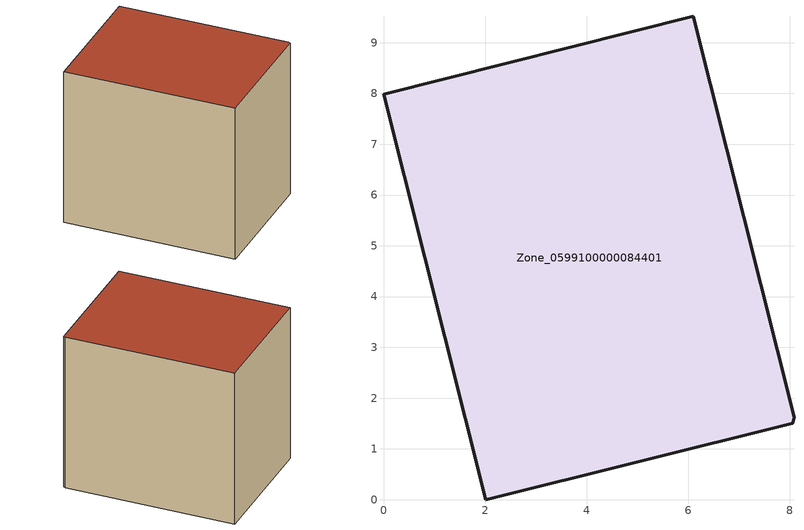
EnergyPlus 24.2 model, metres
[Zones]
Zone_0599100000084401
 floor ground (C_G): 6.1,9.52 8.08,1.62 8.06,1.51 2.02,0 0,7.99 z0
 wall outside (C_F): 8.08,1.62 6.1,9.52 0,7.99 2.02,0 8.06,1.51 8.08,1.62 z0:7.7
 roof outside (C_R): 8.06,1.51 8.08,1.62 6.1,9.52 0,7.99 2.02,0 z7.7
[BUILDING]
Pand.0599100000084401: North Axis=0; Terrain=City; Loads Convergence Tolerance Value=0.04; Temperature Convergence Tolerance Value=0.4; Solar Distribution=FullExterior; Maximum Number of Warmup Days=25; Minimum Number of Warmup Days=1
[Site:Location]
Rotterdam.The.Hague.AP_ZH_NLD Design_Conditions: Latitude=51.96; Longitude=4.45; Time Zone=1; Elevation=-4.5
[SITE:GROUNDTEMPERATURE:BUILDINGSURFACE]
18, 18, 18, 18, 18, 18, 18, 18, 18, 18, 18, 18
[MATERIAL] Thermal Absorptance=0.9; Solar Absorptance=0.7; Visible Absorptance=0.7
Name | Roughness | Thickness | Conductivity | Density | Specific Heat
G.TC.1946-1964 | MediumSmooth | 0.15 | 1 | 540 | 1210
F.TC.1946-1964 | Rough | 0.3 | 0.857143 | 1920 | 840
R.TC.1946-1964 | MediumRough | 0.2 | 0.235294 | 1500 | 1000
[CONSTRUCTION]
C_G: G.TC.1946-1964
C_F: F.TC.1946-1964
C_R: R.TC.1946-1964
[ZONE]
Zone_0599100000084401: Type=1; Multiplier=1; Ceiling Height=Autocalculate; Volume=Autocalculate; Floor Area=autocalculate; Part of Total Floor Area=Yes
[ZONEINFILTRATION:DESIGNFLOWRATE]
Infil_Zone_0599100000084401: Zone or ZoneList or Space or SpaceList=Zone_0599100000084401; Schedule=AlwaysOn; Design Flow Rate Calculation Method=Flow/Area; Flow Rate per Floor Area=0.003; Constant Term Coefficient=1; Temperature Term Coefficient=0; Velocity Term Coefficient=0; Velocity Squared Term Coefficient=0
[HVACTEMPLATE:ZONE:IDEALLOADSAIRSYSTEM]
Zone_0599100000084401: Maximum Heating Supply Air Temperature=50; Minimum Cooling Supply Air Temperature=13; Maximum Heating Supply Air Humidity Ratio=0.0156; Minimum Cooling Supply Air Humidity Ratio=0.0077; Heating Limit=NoLimit; Cooling Limit=NoLimit; Dehumidification Control Type=ConstantSensibleHeatRatio; Cooling Sensible Heat Ratio=0.7; Dehumidification Setpoint=60; Humidification Control Type=None; Humidification Setpoint=30; Outdoor Air Method=None; Outdoor Air Flow Rate per Person=0.00944; Outdoor Air Flow Rate per Zone Floor Area=0; Outdoor Air Flow Rate per Zone=0; Demand Controlled Ventilation Type=None; Outdoor Air Economizer Type=NoEconomizer; Heat Recovery Type=None; Sensible Heat Recovery Effectiveness=0.7; Latent Heat Recovery Effectiveness=0.65
[ZONECONTROL:THERMOSTAT]
ThermostatControl_Zone_0599100000084401: Zone or ZoneList=Zone_0599100000084401; Control Type Schedule=DualSetpointControlType; Control 1=Thermostat_Zone_0599100000084401; Temperature Difference Between Cutout And Setpoint=0
[THERMOSTATSETPOINT:DUALSETPOINT]
Thermostat_Zone_0599100000084401: Heating Setpoint Temperature Schedule=HeatingSetpoint_Zone_0599100000084401; Cooling Setpoint Temperature Schedule=CoolingSetpoint_Zone_0599100000084401
[SCHEDULE:COMPACT]
HeatingSetpoint_Zone_0599100000084401: Through: 12/31, For: AllDays, Until: 24:00, 21
CoolingSetpoint_Zone_0599100000084401: Through: 12/31, For: AllDays, Until: 24:00, 24
DualSetpointControlType: Through: 12/31, For: AllDays, Until: 24:00, 4
AlwaysOn: Through: 12/31, For: AllDays, Until: 24:00, 1
